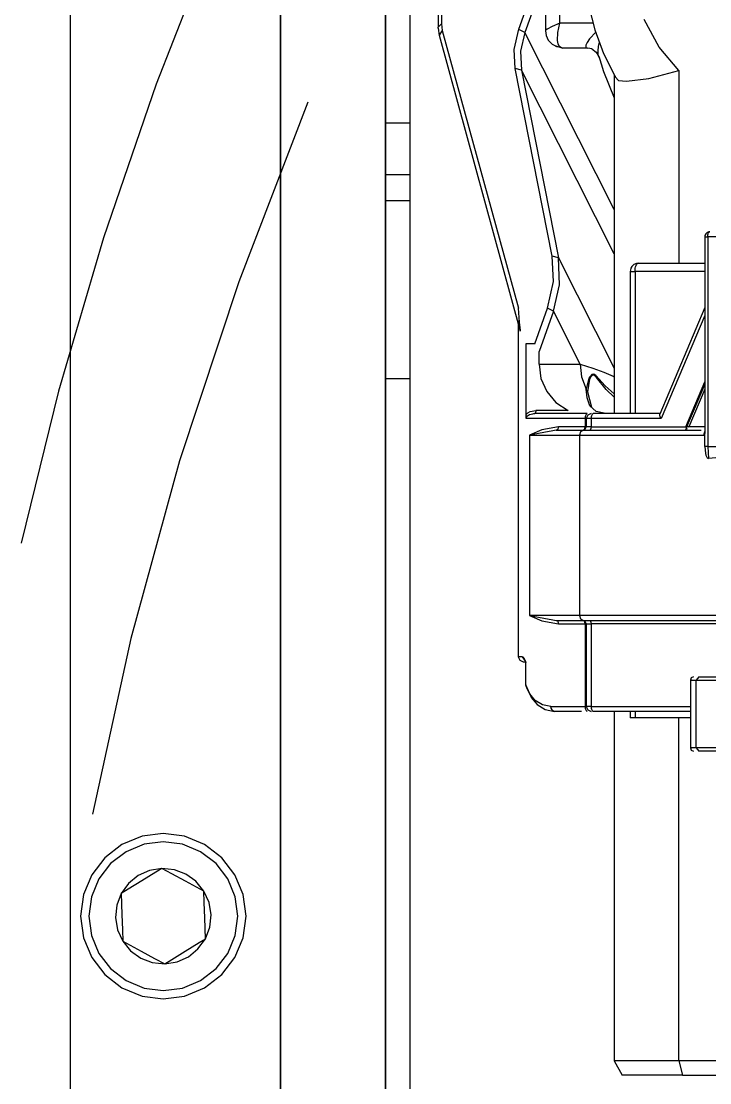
# Model space of a CAD drawing. Extents: x -1 to 1284, y 105 to 936.
# Drawn here: x 140.5 to 182.1, y 282.2 to 346.4 of the extents above; entities that cross this region are included whole.
import ezdxf

# ---------------------------------------------------------------- set-up
doc = ezdxf.new("R2010")
doc.units = 0

msp = doc.modelspace()

# ---------------------------------------------------------------- linework, layer by layer
for p, q in [((156.198, 149.955), (156.198, 713.128)), ((156.198, 713.128), (156.198, 149.955)), ((156.198, 149.955), (156.198, 713.128)), ((156.198, 713.128), (156.198, 149.955)), ((156.198, 149.955), (156.198, 713.128)), ((156.198, 713.128), (156.198, 149.955)), ((156.198, 149.955), (156.198, 713.128)), ((156.198, 713.128), (156.198, 149.955)), ((156.198, 149.955), (156.198, 713.128)), ((156.198, 713.128), (156.198, 149.955)), ((156.198, 149.955), (156.198, 713.128)), ((156.198, 713.128), (156.198, 149.955)), ((156.198, 149.955), (156.198, 713.128)), ((156.198, 713.128), (156.198, 149.955)), ((156.198, 149.955), (156.198, 713.128)), ((156.198, 713.128), (156.198, 149.955)), ((156.198, 149.955), (156.198, 713.128)), ((156.198, 713.128), (156.198, 149.955)), ((156.198, 149.955), (156.198, 713.128)), ((156.198, 713.128), (156.198, 149.955)), ((156.198, 149.955), (156.198, 713.128)), ((156.198, 713.128), (156.198, 149.955)), ((162.548, 156.305), (162.548, 706.778)), ((162.548, 706.778), (162.548, 156.305)), ((162.548, 156.305), (162.548, 706.778)), ((162.548, 706.778), (162.548, 156.305)), ((162.548, 156.305), (162.548, 706.778)), ((162.548, 706.778), (162.548, 156.305)), ((162.548, 156.305), (162.548, 706.778)), ((162.548, 706.778), (162.548, 156.305)), ((162.548, 156.305), (162.548, 706.778)), ((162.548, 706.778), (162.548, 156.305)), ((162.548, 156.305), (162.548, 706.778)), ((162.548, 706.778), (162.548, 156.305)), ((162.548, 156.305), (162.548, 706.778)), ((162.548, 706.778), (162.548, 156.305)), ((162.548, 156.305), (162.548, 706.778)), ((162.548, 706.778), (162.548, 156.305)), ((162.548, 156.305), (162.548, 706.778)), ((162.548, 706.778), (162.548, 156.305)), ((162.548, 156.305), (162.548, 706.778)), ((162.548, 706.778), (162.548, 156.305)), ((162.548, 156.305), (162.548, 706.778)), ((162.548, 706.778), (162.548, 156.305)), ((143.498, 169.511), (143.498, 693.573)), ((156.198, 191.573), (156.198, 549.211)), ((162.548, 191.573), (162.548, 525.752)), ((164.036, 191.573), (164.036, 360.787)), ((172.212, 354.809), (172.212, 345.807)), ((152.315, 351.918), (148.685176, 342.626115)), ((173.078, 346.308), (173.078, 350.158)), ((165.969, 349.279), (165.922698, 346.2699)), ((170.604, 345.944), (171.78669, 349.27907)), ((165.766, 349.091), (165.719963, 346.0819)), ((172.156, 349.086), (170.97331, 345.75093)), ((174.847339, 347.320096), (175.208574, 345.908486)), ((165.922, 346.27), (165.71916, 346.081776)), ((165.722506, 346.052838), (165.71986, 346.081956)), ((165.736, 346.014), (165.722506, 346.052838)), ((165.736, 346.014), (165.790962, 345.568543)), ((165.922, 346.27), (165.971477, 345.869157)), ((172.615276, 346.120868), (172.309262, 345.959128)), ((173.078, 346.308), (172.615276, 346.120868)), ((172.954688, 345.7466), (173.078214, 346.307998)), ((175.106, 346.308), (173.078, 346.308)), ((179.08339, 344.86395), (178.18094, 346.53298)), ((165.972, 345.869), (165.779823, 345.596765)), ((165.78, 345.597), (170.69331, 327.694)), ((165.972, 345.869), (170.57918, 329.0823)), ((170.331866, 344.73389), (170.604244, 345.94415)), ((170.973, 345.751), (170.603983, 345.943836)), ((170.973, 345.751), (170.715643, 344.632084)), ((176.361, 335.054), (170.974, 345.751)), ((172.212, 345.862), (172.24883, 345.578431)), ((172.230988, 345.894228), (172.215113, 345.853824)), ((172.309262, 345.959128), (172.230988, 345.894228)), ((172.24883, 345.578431), (172.380029, 345.288689)), ((172.941855, 345.261387), (172.954688, 345.7466)), ((174.885976, 345.378493), (174.728306, 345.154936)), ((175.255, 345.781), (174.885976, 345.378493)), ((175.208574, 345.908486), (175.730168, 344.486776)), ((170.386, 343.581), (170.331866, 344.73389)), ((172.380029, 345.288689), (172.613952, 345.040624)), ((172.613952, 345.040624), (172.926073, 344.878368)), ((172.773, 344.964), (173.258467, 344.808438)), ((172.981355, 345.066519), (172.941855, 345.261387)), ((173.047001, 344.927713), (172.981355, 345.066519)), ((173.142269, 344.837818), (173.047001, 344.927713)), ((173.259, 344.808), (173.142269, 344.837818)), ((174.753, 344.808), (173.259, 344.808)), ((174.728306, 345.154936), (174.648103, 344.987299)), ((174.648103, 344.987299), (174.648111, 344.852931)), ((174.648111, 344.852931), (174.753018, 344.808121)), ((175.032, 344.76), (174.753354, 344.808437)), ((175.024, 344.763), (175.285554, 344.557427)), ((175.39334, 344.63361), (175.42405, 344.935534)), ((175.42405, 344.935534), (175.47916, 345.169245)), ((180.288, 343.446), (179.08339, 344.86395)), ((170.715643, 344.632084), (170.763723, 343.48496)), ((175.285554, 344.557427), (175.42114, 344.318847)), ((175.407257, 344.376451), (175.39334, 344.63361)), ((175.428, 344.323), (175.407257, 344.376451)), ((175.478, 344.195), (175.427994, 344.323323)), ((175.438, 344.326), (175.722847, 343.384799)), ((175.730168, 344.486776), (176.419547, 343.095016)), ((172.622, 332.232), (170.38601, 343.5808)), ((170.764, 343.485), (170.386017, 343.580721)), ((170.764, 343.485), (172.99973, 332.1365)), ((176.361, 332.372), (170.76401, 343.485)), ((178.464849, 342.977291), (180.287089, 343.44568)), ((180.287, 343.446), (180.287, 331.808)), ((175.722847, 343.384799), (176.361736, 341.801409)), ((176.361, 343.212), (176.361, 322.706)), ((176.434, 343.103), (176.432677, 343.065138)), ((176.432677, 343.065138), (176.636284, 342.847609)), ((176.636284, 342.847609), (177.117659, 342.819113)), ((177.117659, 342.819113), (178.464849, 342.977291)), ((148.685176, 342.626115), (145.502526, 333.333349)), ((157.854, 341.542), (153.670849, 330.680037)), ((162.548, 340.292), (164.036, 340.292)), ((162.548, 337.167), (164.036, 337.167)), ((164.036, 335.579), (162.548, 335.579)), ((145.502526, 333.333349), (142.777864, 324.073658)), ((181.849, 333.406), (181.849, 321.511)), ((181.849, 333.406), (182.022, 333.406)), ((181.85721, 333.476816), (181.854167, 333.406045)), ((181.904285, 333.580038), (181.85721, 333.476816)), ((181.984829, 333.657428), (181.904285, 333.580038)), ((182.084987, 333.699328), (181.984829, 333.657428)), ((182.022, 333.406), (182.024381, 333.464528)), ((182.022, 333.406), (182.022, 320.724)), ((183.291, 333.406), (182.022, 333.406)), ((182.024381, 333.464528), (182.031604, 333.520805)), ((182.031604, 333.520805), (182.043325, 333.572671)), ((182.043325, 333.572671), (182.059094, 333.618132)), ((182.059094, 333.618132), (182.078303, 333.655441)), ((182.078303, 333.655441), (182.100211, 333.683164)), ((182.146, 333.702), (182.084987, 333.699328)), ((182.100211, 333.683164), (182.123997, 333.700229)), ((182.123997, 333.700229), (182.148735, 333.705997)), ((172.693928, 330.70015), (172.621996, 332.23207)), ((173, 332.137), (172.622017, 332.232721)), ((173.068652, 330.498446), (172.999966, 332.13719)), ((173, 332.137), (176.36126, 325.46316)), ((177.347388, 331.381599), (177.341912, 331.307815)), ((177.342, 331.308), (177.342, 322.706)), ((177.342, 331.308), (177.631, 331.308)), ((177.384263, 331.509205), (177.347388, 331.381599)), ((177.443477, 331.609889), (177.384263, 331.509205)), ((177.56418, 331.723583), (177.443477, 331.609889)), ((177.726391, 331.794285), (177.56418, 331.723583)), ((177.631, 331.308), (177.635075, 331.405544)), ((177.631, 331.308), (177.631, 322.706)), ((181.849, 331.308), (177.631, 331.308)), ((177.635075, 331.405544), (177.647087, 331.499341)), ((177.647087, 331.499341), (177.666613, 331.585786)), ((177.666613, 331.585786), (177.692886, 331.661552)), ((177.692886, 331.661552), (177.724906, 331.723734)), ((177.724906, 331.723734), (177.761439, 331.769938)), ((177.837, 331.8), (177.726391, 331.794285)), ((177.761439, 331.769938), (177.801079, 331.798391)), ((177.801079, 331.798391), (177.842304, 331.807996)), ((177.842, 331.808), (181.849, 331.808)), ((153.670849, 330.680037), (150.094023, 319.849066)), ((172.332, 329.092), (172.693928, 330.70015)), ((172.701, 328.9), (173.068652, 330.498446)), ((170.646127, 328.230553), (170.578606, 329.082674)), ((171.564, 326.926), (172.332084, 329.09188)), ((172.701, 328.9), (171.835814, 326.46002)), ((172.701, 328.9), (172.331986, 329.092836)), ((174.309, 325.706), (172.7006, 328.89952)), ((181.849, 329.119), (179.12856, 322.68222)), ((181.849, 328.649), (179.21084, 322.40672)), ((170.574, 328.332), (170.574, 308.006)), ((170.706619, 327.747448), (170.646127, 328.230553)), ((170.708471, 327.7137), (170.706619, 327.747448)), ((170.708, 327.701), (170.708265, 327.704942)), ((170.708265, 327.704942), (170.708471, 327.7137)), ((171.021, 326.926), (171.021, 322.636)), ((171.564, 326.926), (171.021, 326.926)), ((171.836, 325.706), (171.836, 326.46)), ((171.836, 325.706), (174.309, 325.706)), ((171.836, 325.706), (171.943332, 324.834138)), ((174.309, 325.706), (174.403076, 324.923456)), ((174.309, 325.706), (175.083567, 325.460356)), ((175.083567, 325.460356), (175.749747, 325.215797)), ((162.548, 324.824), (164.036, 324.824)), ((171.943332, 324.834138), (172.289031, 324.045595)), ((174.403076, 324.923456), (174.683393, 324.18681)), ((174.847603, 324.853804), (174.683487, 324.187311)), ((174.881179, 324.785267), (174.74898, 324.035455)), ((175.019767, 325.080411), (174.847603, 324.853804)), ((174.954823, 324.93754), (174.881179, 324.785267)), ((175.052377, 325.0288), (174.954823, 324.93754)), ((175.134689, 325.087979), (175.019767, 325.080411)), ((175.172723, 325.008162), (175.052377, 325.0288)), ((175.261022, 325.00822), (175.134689, 325.087979)), ((175.30271, 324.890163), (175.172723, 325.008162)), ((175.834482, 324.385595), (175.261022, 325.00822)), ((175.892685, 324.161644), (175.30271, 324.890163)), ((175.749747, 325.215797), (176.300852, 324.9735)), ((176.300852, 324.9735), (176.360904, 324.939911)), ((174.733225, 323.656066), (174.683325, 324.186805)), ((174.749, 324.035), (174.683508, 324.186918)), ((176.361, 323.896), (175.834482, 324.385595)), ((176.361, 323.701), (175.892685, 324.161644)), ((180.698, 321.906), (181.84894, 324.62901)), ((181.849, 324.497), (180.78696, 321.98439)), ((181.849, 324.183), (180.886712, 321.90634)), ((142.777864, 324.073658), (140.522, 314.881)), ((172.289031, 324.045595), (172.843914, 323.387254)), ((174.896484, 323.183065), (174.733225, 323.656066)), ((174.749, 324.035), (174.991093, 323.097873)), ((171.297611, 322.845972), (171.631898, 322.906519)), ((171.630413, 322.866982), (171.625597, 322.829463)), ((171.632, 322.906), (171.630413, 322.866982)), ((173.579, 322.906), (171.632, 322.906)), ((172.843914, 323.387254), (173.5788, 322.906)), ((175.27397, 322.842176), (174.896484, 323.183065)), ((171.021, 322.636), (171.145447, 322.762826)), ((171.021, 322.636), (171.028117, 322.514344)), ((171.028117, 322.514344), (171.049522, 322.40652)), ((171.05, 322.406), (171.055662, 322.452755)), ((174.616, 322.406), (171.05, 322.406)), ((171.055662, 322.452755), (171.071272, 322.495745)), ((171.071272, 322.495745), (171.121496, 322.565375)), ((171.121496, 322.565375), (171.253549, 322.651861)), ((171.145447, 322.762826), (171.297611, 322.845972)), ((171.253549, 322.651861), (171.547863, 322.706)), ((171.461, 322.702), (171.51928, 322.710557)), ((171.51928, 322.710557), (171.578972, 322.720148)), ((171.564029, 322.709842), (171.547545, 322.706)), ((172.87456, 322.706), (171.54785, 322.706)), ((171.579877, 322.721225), (171.564029, 322.709842)), ((171.594482, 322.739706), (171.579877, 322.721225)), ((171.607288, 322.764579), (171.594482, 322.739706)), ((171.617792, 322.794886), (171.607288, 322.764579)), ((171.625597, 322.829463), (171.617792, 322.794886)), ((174.743, 322.706), (172.87456, 322.706)), ((174.616, 322.406), (174.616, 321.906)), ((174.684, 322.406), (174.616, 322.406)), ((174.61862, 322.464527), (174.616238, 322.406)), ((174.625843, 322.520805), (174.61862, 322.464527)), ((174.637564, 322.572671), (174.625843, 322.520805)), ((174.653333, 322.618132), (174.637564, 322.572671)), ((174.672542, 322.655441), (174.653333, 322.618132)), ((174.694475, 322.683164), (174.672542, 322.655441)), ((174.771868, 322.618132), (174.684, 322.406)), ((174.684, 322.406), (174.684, 321.906)), ((174.973, 322.406), (174.684, 322.406)), ((174.718261, 322.700235), (174.694475, 322.683164)), ((174.743, 322.706), (174.718261, 322.700235)), ((174.984, 322.706), (174.771868, 322.618132)), ((174.973, 322.406), (174.973, 321.906)), ((179.211, 322.406), (174.973, 322.406)), ((174.97562, 322.464527), (174.973238, 322.406)), ((174.982843, 322.520805), (174.97562, 322.464527)), ((174.994564, 322.572671), (174.982843, 322.520805)), ((175.010333, 322.618132), (174.994564, 322.572671)), ((175.029542, 322.655441), (175.010333, 322.618132)), ((175.051475, 322.683164), (175.029542, 322.655441)), ((175.075261, 322.700235), (175.051475, 322.683164)), ((175.1, 322.706), (175.075261, 322.700235)), ((179.139, 322.706), (175.099, 322.706)), ((175.861, 322.706), (175.27397, 322.842176)), ((179.123124, 322.648472), (179.127701, 322.679313)), ((179.127225, 322.609008), (179.123124, 322.648472)), ((179.157536, 322.513053), (179.127225, 322.609008)), ((179.127701, 322.679313), (179.129289, 322.681668)), ((179.211, 322.406), (179.157536, 322.513053)), ((172.664, 321.669), (171.2551, 321.406269)), ((171.999202, 321.735093), (171.255224, 321.406001)), ((172.995, 321.906), (171.999202, 321.735093)), ((172.864, 321.706), (172.663975, 321.66872)), ((172.864, 321.706), (174.517, 321.706)), ((172.889564, 321.709842), (172.864031, 321.706)), ((172.914117, 321.721224), (172.889564, 321.709842)), ((172.936739, 321.739705), (172.914117, 321.721224)), ((172.956556, 321.764579), (172.936739, 321.739705)), ((172.972828, 321.794886), (172.956556, 321.764579)), ((172.984919, 321.829463), (172.972828, 321.794886)), ((172.992354, 321.866982), (172.984919, 321.829463)), ((172.995, 321.906), (172.992354, 321.866982)), ((174.616, 321.906), (172.995, 321.906)), ((174.331538, 321.606762), (174.268776, 321.406)), ((174.517, 321.706), (174.331538, 321.606762)), ((174.484, 321.706), (174.625422, 321.764578)), ((174.517, 321.706), (177.8309, 321.706)), ((174.566, 321.724), (174.615929, 321.906481)), ((174.616, 321.906), (174.684, 321.906)), ((174.625422, 321.764578), (174.684001, 321.906)), ((174.973, 321.906), (174.684, 321.906)), ((174.905029, 321.709842), (174.888545, 321.706)), ((174.920877, 321.721224), (174.905029, 321.709842)), ((174.935482, 321.739705), (174.920877, 321.721224)), ((174.948288, 321.764579), (174.935482, 321.739705)), ((174.958792, 321.794886), (174.948288, 321.764579)), ((174.966597, 321.829463), (174.958792, 321.794886)), ((174.971413, 321.866982), (174.966597, 321.829463)), ((174.973, 321.906), (174.971413, 321.866982)), ((174.973, 321.906), (180.698, 321.906)), ((177.8309, 321.706), (181.63497, 321.706)), ((180.696441, 321.76049), (180.682207, 321.72329)), ((180.721233, 321.816571), (180.696441, 321.76049)), ((180.698, 321.906), (180.733642, 321.834631)), ((180.752742, 321.890241), (180.721233, 321.816571)), ((180.733642, 321.834631), (180.753036, 321.773273)), ((180.787, 321.978), (180.752742, 321.890241)), ((180.787, 321.984), (180.8867, 321.906144)), ((181.849, 321.906), (180.887, 321.906)), ((181.831642, 321.554451), (181.851407, 321.616192)), ((181.851407, 321.616192), (181.877177, 321.663925)), ((171.255, 321.406), (174.268, 321.406)), ((171.255, 321.406), (171.255, 310.506)), ((174.268, 321.406), (181.815, 321.406)), ((174.268, 321.406), (174.268, 310.506)), ((181.815, 321.406), (181.819233, 321.482794)), ((181.815, 321.406), (181.85, 321.406)), ((181.819233, 321.482794), (181.831642, 321.554451)), ((181.849206, 321.500022), (181.849471, 321.510389)), ((181.85, 321.406), (181.849206, 321.500022)), ((181.85, 320.724), (181.85, 321.406)), ((181.85, 320.724), (181.883753, 320.290931)), ((182.022, 320.724), (181.85, 320.724)), ((181.883753, 320.290931), (181.909999, 320.186017)), ((182.022, 320.724), (183.291, 320.724)), ((182.022, 320.724), (182.078666, 320.004034)), ((150.094023, 319.849066), (147.139935, 309.103311)), ((181.909999, 320.186017), (181.961665, 320.072598)), ((181.961665, 320.072598), (181.992737, 320.035186)), ((181.992737, 320.035186), (182.032274, 320.009225)), ((182.032274, 320.009225), (182.065042, 320.002896)), ((182.065042, 320.002896), (182.078774, 320.004034)), ((183.174, 320.099), (182.07889, 320.003538)), ((174.268, 310.506), (171.255, 310.506)), ((171.255, 310.506), (171.998978, 310.176908)), ((171.255, 310.506), (172.6639, 310.243269)), ((171.998978, 310.176908), (172.994776, 310.006001)), ((172.664, 310.244), (172.864025, 310.20672)), ((172.864, 310.206), (174.517, 310.206)), ((172.864, 310.206), (172.889532, 310.202158)), ((172.889532, 310.202158), (172.914086, 310.190779)), ((172.914086, 310.190779), (172.936707, 310.172297)), ((172.936707, 310.172297), (172.956525, 310.147424)), ((172.956525, 310.147424), (172.972797, 310.117117)), ((172.972797, 310.117117), (172.984888, 310.082539)), ((172.984888, 310.082539), (172.992323, 310.045021)), ((172.992323, 310.045021), (172.994969, 310.006003)), ((174.268, 310.506), (174.330762, 310.305238)), ((183.174, 310.506), (174.268, 310.506)), ((174.330762, 310.305238), (174.516224, 310.206)), ((174.625421, 310.147422), (174.483999, 310.206)), ((174.517, 310.206), (176.31387, 310.206)), ((174.616, 310.006), (174.566071, 310.188481)), ((174.684, 310.006), (174.625421, 310.147422)), ((174.888, 310.206), (174.904483, 310.202158)), ((174.904483, 310.202158), (174.920332, 310.190779)), ((174.920332, 310.190779), (174.934937, 310.172297)), ((174.934937, 310.172297), (174.947743, 310.147424)), ((174.947743, 310.147424), (174.958247, 310.117117)), ((174.958247, 310.117117), (174.966052, 310.082539)), ((174.966052, 310.082539), (174.970867, 310.045021)), ((174.970867, 310.045021), (174.972455, 310.006003)), ((176.31387, 310.206), (178.40276, 310.206)), ((178.40276, 310.206), (180.74592, 310.206)), ((180.74592, 310.206), (183.30101, 310.206)), ((172.995, 310.006), (174.616, 310.006)), ((174.616, 310.006), (174.616, 305.006)), ((174.684, 310.006), (174.616, 310.006)), ((174.684, 310.006), (174.684, 305.006)), ((174.684, 310.006), (174.973, 310.006)), ((211.225, 310.006), (174.973, 310.006)), ((174.973, 310.006), (174.973, 305.006)), ((147.139935, 309.103311), (144.825, 298.497)), ((170.574, 308.006), (170.661868, 307.793868)), ((170.81, 308.006), (170.574, 308.006)), ((170.661868, 307.793868), (170.874, 307.706)), ((170.81, 308.006), (171.001561, 307.723783)), ((170.8755, 307.975783), (170.810706, 308.006)), ((170.942749, 307.885049), (170.8755, 307.975783)), ((170.896, 307.706), (170.883353, 307.706)), ((170.883353, 307.706), (171.005916, 307.706)), ((170.975634, 307.812414), (170.942749, 307.885049)), ((171.00196, 307.728019), (170.975634, 307.812414)), ((171.021989, 307.620403), (171.00196, 307.728019)), ((171.009, 307.506), (171.009, 306.312)), ((171.009, 307.506), (171.029, 307.506)), ((171.013538, 307.571549), (171.010125, 307.506695)), ((171.015919, 307.617524), (171.013538, 307.571549)), ((171.019888, 307.680281), (171.015919, 307.617524)), ((171.026, 307.701), (171.019888, 307.680281)), ((171.029, 307.506), (171.021989, 307.620403)), ((171.029, 306.312), (171.029, 307.506)), ((171.029, 306.312), (171.009, 306.312)), ((171.029, 306.312), (171.017808, 306.267483)), ((171.017808, 306.267483), (171.022306, 306.225361)), ((171.022306, 306.225361), (171.042282, 306.187904)), ((171.264693, 305.77329), (171.028936, 306.312064)), ((171.042282, 306.187904), (171.076657, 306.157132)), ((181.033578, 306.739422), (180.974999, 306.598)), ((180.975, 306.598), (180.975, 302.498)), ((180.975, 306.598), (181.328, 306.598)), ((181.175, 306.798), (181.033578, 306.739422)), ((181.328, 302.498), (181.328, 306.598)), ((181.328, 306.598), (182.683, 306.598)), ((181.481, 306.798), (181.328111, 306.598)), ((181.481, 306.798), (182.826, 306.798)), ((171.076, 306.158), (171.341779, 305.564079)), ((171.596768, 305.367671), (171.264693, 305.77329)), ((171.341779, 305.564079), (171.360591, 305.53353)), ((171.360591, 305.53353), (171.713344, 305.111379)), ((172.027467, 305.104407), (171.596768, 305.367671)), ((171.713344, 305.111379), (172.190887, 304.816522)), ((172.55, 305.006), (172.027467, 305.104407)), ((172.55, 305.006), (174.616, 305.006)), ((172.566214, 304.891411), (172.550233, 305.005997)), ((172.612431, 304.794201), (172.566214, 304.891411)), ((174.616, 305.006), (174.618381, 304.947473)), ((174.616, 305.006), (174.684, 305.006)), ((174.618381, 304.947473), (174.625604, 304.891195)), ((174.625604, 304.891195), (174.637325, 304.839329)), ((174.684, 305.006), (174.771868, 304.793868)), ((174.973, 305.006), (174.684, 305.006)), ((174.973, 305.006), (174.975381, 304.947473)), ((174.973, 305.006), (180.975, 305.006)), ((174.975381, 304.947473), (174.982604, 304.891195)), ((174.982604, 304.891195), (174.994325, 304.839329)), ((172.190887, 304.816522), (172.763164, 304.706808)), ((172.681871, 304.729106), (172.612431, 304.794201)), ((172.764, 304.706), (172.681871, 304.729106)), ((172.763, 304.706), (172.764, 304.706)), ((174.393, 304.706), (172.764, 304.706)), ((174.637325, 304.839329), (174.653094, 304.793868)), ((174.653094, 304.793868), (174.672303, 304.756559)), ((174.672303, 304.756559), (174.694237, 304.728837)), ((174.694237, 304.728837), (174.718023, 304.711766)), ((174.718023, 304.711766), (174.742762, 304.706001)), ((174.771868, 304.793868), (174.984, 304.706)), ((174.994325, 304.839329), (175.010094, 304.793868)), ((175.010094, 304.793868), (175.029303, 304.756559)), ((175.029303, 304.756559), (175.051237, 304.728837)), ((175.051237, 304.728837), (175.075023, 304.711766)), ((175.075023, 304.711766), (175.099762, 304.706001)), ((180.975, 304.706), (175.099, 304.706)), ((176.361, 304.706), (176.361, 283.574)), ((177.342, 304.706), (177.342, 304.308)), ((177.631, 304.308), (177.342, 304.308)), ((177.631, 304.706), (177.631, 304.308)), ((180.975, 304.308), (177.631, 304.308)), ((180.287, 283.574), (180.287, 304.308)), ((180.975, 302.498), (181.033579, 302.356578)), ((181.328, 302.498), (180.975, 302.498)), ((181.033579, 302.356578), (181.175001, 302.298)), ((181.328, 302.498), (181.480889, 302.298)), ((203.044, 302.498), (181.328, 302.498)), ((185.91507, 302.298), (181.48128, 302.298)), ((149.111005, 297.32299), (147.827353, 297.155522)), ((150.394657, 297.155522), (149.111005, 297.32299)), ((146.61101, 296.653118), (145.567744, 295.850936)), ((147.827353, 297.155522), (146.61101, 296.653118)), ((147.955718, 296.672269), (146.86101, 296.220106)), ((149.111005, 296.82299), (147.955718, 296.672269)), ((150.266292, 296.672269), (149.111005, 296.82299)), ((151.361, 296.220106), (150.266292, 296.672269)), ((151.611, 296.653118), (150.394657, 297.155522)), ((152.654266, 295.850936), (151.611, 296.653118)), ((146.86101, 296.220106), (145.922071, 295.498142)), ((152.299939, 295.498142), (151.361, 296.220106)), ((145.567744, 295.850936), (144.780887, 294.822995)), ((145.922071, 295.498142), (145.213899, 294.572995)), ((153.008111, 294.572995), (152.299939, 295.498142)), ((153.441124, 294.822995), (152.654266, 295.850936)), ((144.780887, 294.822995), (144.284092, 293.627586)), ((147.593795, 294.778408), (147.014115, 294.306633)), ((148.27511, 295.085672), (147.593795, 294.778408)), ((148.659873, 294.982425), (147.813065, 294.459269)), ((149.025, 295.208), (148.27511, 295.085672)), ((149.025, 295.208), (148.659873, 294.982425)), ((149.780847, 295.130628), (149.025, 295.208)), ((149.635436, 294.879705), (149.025101, 295.208231)), ((150.45568, 294.438191), (149.635436, 294.879705)), ((150.479276, 294.86456), (149.780847, 295.130628)), ((151.086066, 294.428212), (150.479276, 294.86456)), ((153.93792, 293.627586), (153.441124, 294.822995)), ((145.213899, 294.572995), (144.766784, 293.497127)), ((147.014115, 294.306633), (146.56913, 293.69077)), ((147.813065, 294.459269), (146.994215, 293.953385)), ((151.567, 293.84), (150.45568, 294.438191)), ((151.567, 293.84), (151.086066, 294.428212)), ((153.455228, 293.497127), (153.008111, 294.572995)), ((144.284092, 293.627586), (144.111015, 292.323)), ((144.766784, 293.497127), (144.611015, 292.323)), ((146.569, 293.691), (146.299993, 292.98041)), ((146.569, 293.691), (146.60661, 292.42947)), ((146.994215, 293.953385), (146.569128, 293.690766)), ((151.587629, 293.14764), (151.566966, 293.840469)), ((151.877755, 293.146801), (151.567, 293.84)), ((153.611, 292.323), (153.455228, 293.497127)), ((154.111, 292.323), (153.93792, 293.627586)), ((146.299993, 292.98041), (146.225433, 292.23674)), ((151.615389, 292.21653), (151.587629, 293.14764)), ((151.996444, 292.40902), (151.877755, 293.146801)), ((144.111015, 292.323), (144.284093, 291.018414)), ((144.611015, 292.323), (144.766786, 291.148873)), ((146.225433, 292.23674), (146.344164, 291.498831)), ((146.60661, 292.42947), (146.63437, 291.49836)), ((151.653, 290.955), (151.615389, 292.21653)), ((151.921912, 291.665478), (151.996444, 292.40902)), ((153.455228, 291.148873), (153.610997, 292.323)), ((153.610997, 292.323), (153.611, 292.323)), ((153.93792, 291.018414), (154.110997, 292.323)), ((154.110997, 292.323), (154.111, 292.323)), ((146.344164, 291.498831), (146.655026, 290.80553)), ((146.63437, 291.49836), (146.655034, 290.805531)), ((151.653, 290.955), (151.921912, 291.665478)), ((144.284093, 291.018414), (144.780889, 289.823005)), ((144.766786, 291.148873), (145.213902, 290.073005)), ((146.655, 290.806), (147.135885, 290.21774)), ((146.655, 290.806), (147.76632, 290.207809)), ((151.207885, 290.338367), (151.65287, 290.95423)), ((151.287745, 290.728659), (151.652872, 290.954234)), ((153.008113, 290.073005), (153.455228, 291.148873)), ((153.441126, 289.823005), (153.93792, 291.018414)), ((147.135885, 290.21774), (147.742642, 289.781335)), ((147.76632, 290.207809), (148.586564, 289.766295)), ((149.622087, 289.699619), (150.440937, 290.205503)), ((150.440937, 290.205503), (151.287745, 290.728659)), ((150.628205, 289.866592), (151.207885, 290.338367)), ((144.780889, 289.823005), (145.567747, 288.795064)), ((145.213902, 290.073005), (145.922073, 289.147858)), ((147.742642, 289.781335), (148.441053, 289.515206)), ((148.441053, 289.515206), (149.1969, 289.43777)), ((148.586564, 289.766295), (149.196901, 289.437769)), ((149.197, 289.437), (149.622087, 289.699619)), ((149.197, 289.437), (149.94689, 289.559328)), ((149.94689, 289.559328), (150.628205, 289.866592)), ((152.299942, 289.147858), (153.008113, 290.073005)), ((152.654268, 288.795064), (153.441126, 289.823005)), ((145.922073, 289.147858), (146.861013, 288.425894)), ((151.361003, 288.425894), (152.299942, 289.147858)), ((145.567747, 288.795064), (146.611012, 287.992882)), ((146.861013, 288.425894), (147.955721, 287.973731)), ((150.266294, 287.973731), (151.361003, 288.425894)), ((151.611003, 287.992882), (152.654268, 288.795064)), ((146.611012, 287.992882), (147.827355, 287.490478)), ((147.955721, 287.973731), (149.111008, 287.82301)), ((149.111008, 287.82301), (150.266294, 287.973731)), ((150.39466, 287.490478), (151.611003, 287.992882)), ((147.827355, 287.490478), (149.111007, 287.32301)), ((149.111007, 287.32301), (150.39466, 287.490478)), ((176.361, 283.574), (176.861062, 282.707967)), ((180.287, 283.574), (176.361, 283.574)), ((190.982, 283.574), (180.287, 283.574)), ((180.287, 283.574), (180.498402, 282.707967)), ((180.499, 282.708), (176.861, 282.708)), ((180.499, 282.708), (191.193, 282.708))]:
    msp.add_line(p, q)

doc.saveas('drawing.dxf')
